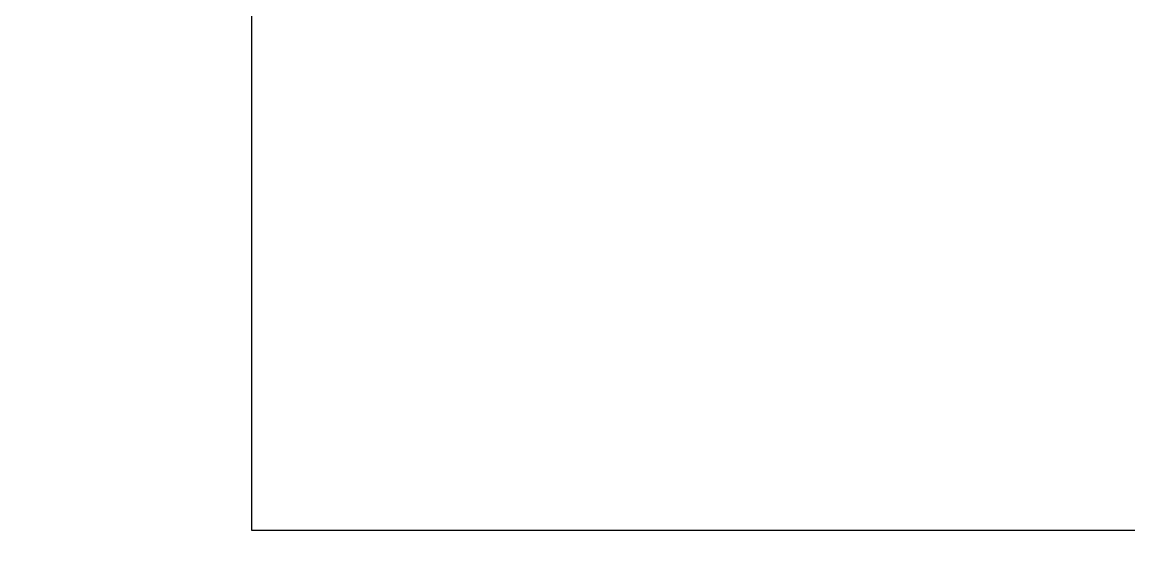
# Model space of a CAD drawing. Extents: x 393367 to 3005760, y 4998 to 826018.
# Drawn here: x 1793865 to 2436112, y 4998 to 311552 of the extents above; entities that cross this region are included whole.
import ezdxf

# ---------------------------------------------------------------- set-up
doc = ezdxf.new("R2010")
doc.units = 0
doc.header["$LTSCALE"] = 1000
for name, color, linetype in [('C-SHET-TTLB', 11, 'CONTINUOUS'), ('COLU_HATCH', 251, 'CONTINUOUS'), ('PUB_TEXT', 7, 'CONTINUOUS')]:
    doc.layers.add(name, color=color, linetype=linetype)

msp = doc.modelspace()

# ---------------------------------------------------------------- hatches: boundary and pattern name
at = {"layer": 'C-SHET-TTLB'}
h = msp.add_hatch(color=256, dxfattribs=at)
h.dxf.hatch_style = 2
edge = h.paths.add_edge_path()
edge.add_spline(control_points=[(1860956.38366, 30890.19664), (1860956.71198, 30889.95787), (1860957.37856, 30889.45047), (1860957.77652, 30889.16195), (1860957.62728, 30889.29129), (1860957.24922, 30889.57981), (1860956.38366, 30890.19664)], knot_values=[0, 0, 0, 0, 1, 1, 1, 2, 2, 2, 2], degree=3, periodic=0)
h = msp.add_hatch(color=256, dxfattribs=at)
h.dxf.hatch_style = 2
edge = h.paths.add_edge_path()
edge.add_spline(control_points=[(1793864.89532, 4998.0267), (1793864.8986, 4998.02431), (1793864.90527, 4998.01924), (1793864.90925, 4998.01635), (1793864.90775, 4998.01764), (1793864.90397, 4998.02053), (1793864.89532, 4998.0267)], knot_values=[0, 0, 0, 0, 1, 1, 1, 2, 2, 2, 2], degree=3, periodic=0)
at = {"layer": 'COLU_HATCH'}
msp.add_hatch(color=256, dxfattribs=at).paths.add_polyline_path([(2131006.70323, 267618.43502), (2131006.70327, 267618.43502)])

# ---------------------------------------------------------------- linework, layer by layer
at = {"layer": 'PUB_TEXT', "color": 1}
msp.add_lwpolyline([(1927086.11801, 694835.35852), (3005760.09108, 694835.35852), (3005760.09108, 16802.71322), (1927086.11801, 16802.71322)], close=True, dxfattribs=at)

doc.saveas('drawing.dxf')
